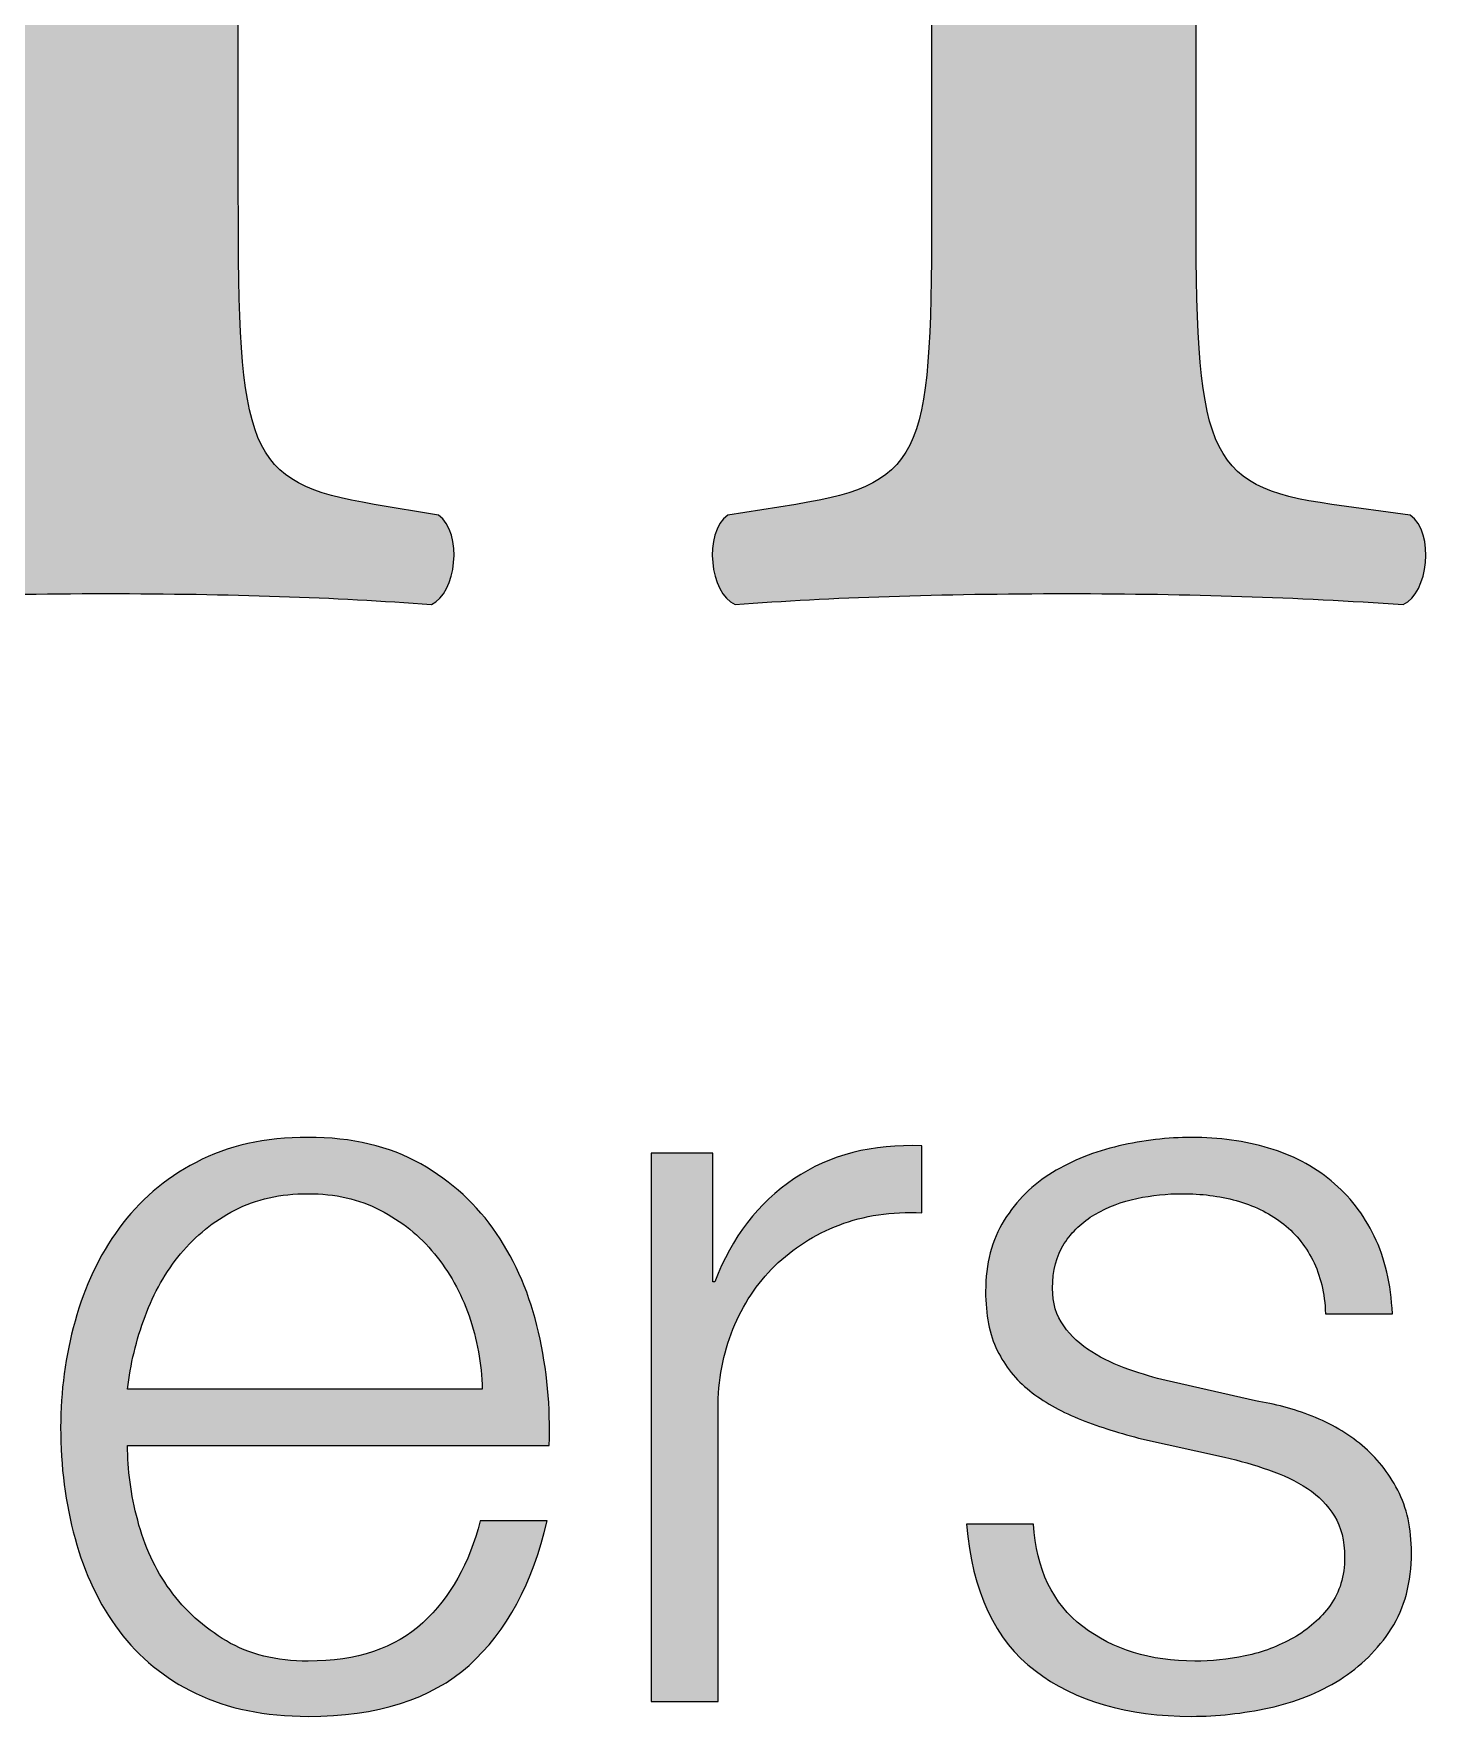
# Paper-space layout 'A0mask (portrait)' of a CAD drawing. Extents: x 0 to 810, y 0 to 1153.
# Drawn here: x 698.1 to 705.51, y 80.3 to 89.19 of the extents above; entities that cross this region are included whole.
import ezdxf
from ezdxf.enums import TextEntityAlignment as Align

# ---------------------------------------------------------------- set-up
doc = ezdxf.new("R2010")
doc.units = 0
doc.layers.get('0').update_dxf_attribs({"linetype": 'CONTINUOUS'})
doc.layers.get('Defpoints').update_dxf_attribs({"linetype": 'CONTINUOUS'})
doc.layers.add('JPP_Mask', color=7, linetype='CONTINUOUS')
doc.styles.add('JPP', font='arial.ttf')

# ---------------------------------------------------------------- blocks, each defined once
blk = doc.blocks.new('A0mask (portrait)')
at = {"true_color": 0x0081c6}
h = blk.add_hatch(color=142, dxfattribs=at)
edge = h.paths.add_edge_path()
edge.add_spline(control_points=[(699.4637, 92.3652), (699.7286, 92.7238), (700.3519, 93.026), (701.0698, 93.026)], knot_values=[20, 20, 20, 20, 21, 21, 21, 21], degree=3, periodic=0)
edge.add_spline(control_points=[(701.0698, 93.026), (702.3539, 93.026), (702.845, 92.2329), (702.845, 91.1566)], knot_values=[19, 19, 19, 19, 20, 20, 20, 20], degree=3, periodic=0)
edge.add_spline(control_points=[(702.845, 91.1566), (702.845, 91.1566), (702.845, 88.3424), (702.845, 88.3424), (702.845, 86.9827), (702.8261, 86.8123), (702.1271, 86.6996)], knot_values=[17, 17, 17, 17, 18, 18, 18, 19, 19, 19, 19], degree=3, periodic=0)
edge.add_spline(control_points=[(702.1271, 86.6996), (702.1271, 86.6996), (701.768, 86.6427), (701.768, 86.6427), (701.636, 86.548), (701.6738, 86.2278), (701.806, 86.1708)], knot_values=[15, 15, 15, 15, 16, 16, 16, 17, 17, 17, 17], degree=3, periodic=0)
edge.add_spline(control_points=[(701.806, 86.1708), (702.3162, 86.2081), (702.8826, 86.2278), (703.5623, 86.2278)], knot_values=[14, 14, 14, 14, 15, 15, 15, 15], degree=3, periodic=0)
edge.add_spline(control_points=[(703.5623, 86.2278), (704.2236, 86.2278), (704.7707, 86.2081), (705.3379, 86.1708)], knot_values=[13, 13, 13, 13, 14, 14, 14, 14], degree=3, periodic=0)
edge.add_spline(control_points=[(705.3379, 86.1708), (705.4699, 86.2278), (705.5077, 86.548), (705.3751, 86.6427)], knot_values=[12, 12, 12, 12, 13, 13, 13, 13], degree=3, periodic=0)
edge.add_spline(control_points=[(705.3751, 86.6427), (705.3751, 86.6427), (704.96, 86.6996), (704.96, 86.6996), (704.2797, 86.7937), (704.2426, 86.9827), (704.2426, 88.3424)], knot_values=[10, 10, 10, 10, 11, 11, 11, 12, 12, 12, 12], degree=3, periodic=0)
edge.add_spline(control_points=[(704.2426, 88.3424), (704.2426, 88.3424), (704.2426, 91.5907), (704.2426, 91.5907), (704.2426, 92.8563), (703.6003, 93.9331), (702.0325, 93.9331)], knot_values=[8, 8, 8, 8, 9, 9, 9, 10, 10, 10, 10], degree=3, periodic=0)
edge.add_spline(control_points=[(702.0325, 93.9331), (701.0698, 93.9331), (700.1817, 93.46), (699.3884, 92.9696)], knot_values=[7, 7, 7, 7, 8, 8, 8, 8], degree=3, periodic=0)
edge.add_spline(control_points=[(699.3884, 92.9696), (699.2565, 92.9696), (699.1806, 93.0642), (699.1806, 93.1771)], knot_values=[6, 6, 6, 6, 7, 7, 7, 7], degree=3, periodic=0)
edge.add_spline(control_points=[(699.1806, 93.1771), (699.1806, 93.3473), (699.1806, 93.6304), (699.2185, 94.0644)], knot_values=[5, 5, 5, 5, 6, 6, 6, 6], degree=3, periodic=0)
edge.add_spline(control_points=[(699.2185, 94.0644), (699.1806, 94.159), (699.0865, 94.1969), (699.0111, 94.1969)], knot_values=[4, 4, 4, 4, 5, 5, 5, 5], degree=3, periodic=0)
edge.add_spline(control_points=[(699.0111, 94.1969), (698.6332, 93.9138), (697.5568, 93.4229), (697.1222, 93.2712)], knot_values=[3, 3, 3, 3, 4, 4, 4, 4], degree=3, periodic=0)
edge.add_spline(control_points=[(697.1222, 93.2712), (697.028, 93.2148), (697.028, 93.0069), (697.1037, 92.9319)], knot_values=[2, 2, 2, 2, 3, 3, 3, 3], degree=3, periodic=0)
edge.add_spline(control_points=[(697.1037, 92.9319), (697.1037, 92.9319), (697.2731, 92.8185), (697.2731, 92.8185), (697.7831, 92.4786), (697.7831, 92.3845), (697.7831, 91.6476)], knot_values=[0, 0, 0, 0, 1, 1, 1, 2, 2, 2, 2], degree=3, periodic=0)
edge.add_spline(control_points=[(697.7831, 91.6476), (697.7831, 91.6476), (697.7831, 90.8213), (697.7831, 89.995)], knot_values=[31.5, 31.5, 31.5, 31.5, 32, 32, 32, 32], degree=3, periodic=0)
edge.add_spline(control_points=[(697.7831, 89.995), (697.7831, 89.1687), (697.7831, 88.3424), (697.7831, 88.3424), (697.7831, 86.9827), (697.7642, 86.7937), (697.0657, 86.6996)], knot_values=[30, 30, 30, 30, 30.5, 30.5, 30.5, 31.5, 31.5, 31.5, 31.5], degree=3, periodic=0)
edge.add_spline(control_points=[(697.0657, 86.6996), (697.0657, 86.6996), (696.6689, 86.6427), (696.6689, 86.6427), (696.5374, 86.548), (696.5747, 86.2278), (696.7069, 86.1708)], knot_values=[28, 28, 28, 28, 29, 29, 29, 30, 30, 30, 30], degree=3, periodic=0)
edge.add_spline(control_points=[(696.7069, 86.1708), (697.2357, 86.2081), (697.8027, 86.2278), (698.4821, 86.2278)], knot_values=[27, 27, 27, 27, 28, 28, 28, 28], degree=3, periodic=0)
edge.add_spline(control_points=[(698.4821, 86.2278), (699.1431, 86.2278), (699.6905, 86.2081), (700.2008, 86.1708)], knot_values=[26, 26, 26, 26, 27, 27, 27, 27], degree=3, periodic=0)
edge.add_spline(control_points=[(700.2008, 86.1708), (700.3328, 86.2278), (700.3708, 86.548), (700.2379, 86.6427)], knot_values=[25, 25, 25, 25, 26, 26, 26, 26], degree=3, periodic=0)
edge.add_spline(control_points=[(700.2379, 86.6427), (700.2379, 86.6427), (699.8986, 86.6996), (699.8986, 86.6996), (699.2185, 86.8123), (699.1806, 86.9827), (699.1806, 88.3424)], knot_values=[23, 23, 23, 23, 24, 24, 24, 25, 25, 25, 25], degree=3, periodic=0)
edge.add_spline(control_points=[(699.1806, 88.3424), (699.1806, 88.3424), (699.1806, 91.2322), (699.1806, 91.2322), (699.1806, 91.7801), (699.2185, 92.0439), (699.4637, 92.3652)], knot_values=[21, 21, 21, 21, 22, 22, 22, 23, 23, 23, 23], degree=3, periodic=0)
at = {"true_color": 0x004a91}
h = blk.add_hatch(color=154, dxfattribs=at)
edge = h.paths.add_edge_path()
edge.add_spline(control_points=[(698.595, 81.7266), (698.595, 81.7266), (700.8236, 81.7266), (700.8236, 81.7266), (700.8311, 81.9288), (700.8123, 82.128), (700.7676, 82.3244)], knot_values=[19, 19, 19, 19, 20, 20, 20, 21, 21, 21, 21], degree=3, periodic=0)
edge.add_spline(control_points=[(700.7676, 82.3244), (700.7226, 82.5209), (700.6486, 82.6948), (700.5456, 82.8466)], knot_values=[18, 18, 18, 18, 19, 19, 19, 19], degree=3, periodic=0)
edge.add_spline(control_points=[(700.5456, 82.8466), (700.4429, 82.998), (700.3089, 83.1205), (700.1445, 83.2143)], knot_values=[17, 17, 17, 17, 18, 18, 18, 18], degree=3, periodic=0)
edge.add_spline(control_points=[(700.1445, 83.2143), (699.9798, 83.3077), (699.7813, 83.3545), (699.5493, 83.3545)], knot_values=[16, 16, 16, 16, 17, 17, 17, 17], degree=3, periodic=0)
edge.add_spline(control_points=[(699.5493, 83.3545), (699.3212, 83.3545), (699.1237, 83.3105), (698.9573, 83.2225)], knot_values=[15, 15, 15, 15, 16, 16, 16, 16], degree=3, periodic=0)
edge.add_spline(control_points=[(698.9573, 83.2225), (698.7905, 83.1345), (698.6551, 83.0185), (698.5504, 82.8746)], knot_values=[14, 14, 14, 14, 15, 15, 15, 15], degree=3, periodic=0)
edge.add_spline(control_points=[(698.5504, 82.8746), (698.4453, 82.7303), (698.3679, 82.5666), (698.3174, 82.3834)], knot_values=[13, 13, 13, 13, 14, 14, 14, 14], degree=3, periodic=0)
edge.add_spline(control_points=[(698.3174, 82.3834), (698.2666, 82.1999), (698.2414, 82.013), (698.2414, 81.822)], knot_values=[12, 12, 12, 12, 13, 13, 13, 13], degree=3, periodic=0)
edge.add_spline(control_points=[(698.2414, 81.822), (698.2414, 81.616), (698.2666, 81.4206), (698.3174, 81.2354)], knot_values=[11, 11, 11, 11, 12, 12, 12, 12], degree=3, periodic=0)
edge.add_spline(control_points=[(698.3174, 81.2354), (698.3679, 81.0502), (698.4453, 80.8875), (698.5504, 80.747)], knot_values=[10, 10, 10, 10, 11, 11, 11, 11], degree=3, periodic=0)
edge.add_spline(control_points=[(698.5504, 80.747), (698.6551, 80.6068), (698.7905, 80.4963), (698.9573, 80.4158)], knot_values=[9, 9, 9, 9, 10, 10, 10, 10], degree=3, periodic=0)
edge.add_spline(control_points=[(698.9573, 80.4158), (699.1237, 80.3353), (699.3212, 80.2951), (699.5493, 80.2951)], knot_values=[8, 8, 8, 8, 9, 9, 9, 9], degree=3, periodic=0)
edge.add_spline(control_points=[(699.5493, 80.2951), (699.916, 80.2951), (700.1994, 80.3851), (700.4, 80.5645)], knot_values=[7, 7, 7, 7, 8, 8, 8, 8], degree=3, periodic=0)
edge.add_spline(control_points=[(700.4, 80.5645), (700.5998, 80.7443), (700.7376, 80.9987), (700.8123, 81.3282)], knot_values=[6, 6, 6, 6, 7, 7, 7, 7], degree=3, periodic=0)
edge.add_spline(control_points=[(700.8123, 81.3282), (700.8123, 81.3282), (700.4586, 81.3282), (700.4586, 81.3282), (700.4027, 81.1034), (700.3014, 80.924), (700.1558, 80.7893)], knot_values=[4, 4, 4, 4, 5, 5, 5, 6, 6, 6, 6], degree=3, periodic=0)
edge.add_spline(control_points=[(700.1558, 80.7893), (700.0098, 80.6546), (699.8075, 80.5871), (699.5493, 80.5871)], knot_values=[3, 3, 3, 3, 4, 4, 4, 4], degree=3, periodic=0)
edge.add_spline(control_points=[(699.5493, 80.5871), (699.3809, 80.5871), (699.2369, 80.6225), (699.1172, 80.6938)], knot_values=[2, 2, 2, 2, 3, 3, 3, 3], degree=3, periodic=0)
edge.add_spline(control_points=[(699.1172, 80.6938), (698.9975, 80.7647), (698.8982, 80.8544), (698.8198, 80.9632)], knot_values=[1, 1, 1, 1, 2, 2, 2, 2], degree=3, periodic=0)
edge.add_spline(control_points=[(698.8198, 80.9632), (698.741, 81.0717), (698.6841, 81.1941), (698.6486, 81.3309)], knot_values=[0, 0, 0, 0, 1, 1, 1, 1], degree=3, periodic=0)
edge.add_spline(control_points=[(698.6486, 81.3309), (698.6128, 81.4673), (698.595, 81.5993), (698.595, 81.7266)], knot_values=[21, 21, 21, 21, 22, 22, 22, 22], degree=3, periodic=0)
edge = h.paths.add_edge_path(flags=16)
edge.add_spline(control_points=[(700.4699, 82.024), (700.4699, 82.024), (698.595, 82.024), (698.595, 82.024), (698.61, 82.1549), (698.6407, 82.2832), (698.6878, 82.4087)], knot_values=[6, 6, 6, 6, 7, 7, 7, 8, 8, 8, 8], degree=3, periodic=0)
edge.add_spline(control_points=[(698.6878, 82.4087), (698.7345, 82.5339), (698.7973, 82.6444), (698.8757, 82.7399)], knot_values=[5, 5, 5, 5, 6, 6, 6, 6], degree=3, periodic=0)
edge.add_spline(control_points=[(698.8757, 82.7399), (698.9545, 82.8354), (699.0497, 82.9118), (699.1619, 82.9701)], knot_values=[4, 4, 4, 4, 5, 5, 5, 5], degree=3, periodic=0)
edge.add_spline(control_points=[(699.1619, 82.9701), (699.2744, 83.0281), (699.4034, 83.057), (699.5493, 83.057)], knot_values=[3, 3, 3, 3, 4, 4, 4, 4], degree=3, periodic=0)
edge.add_spline(control_points=[(699.5493, 83.057), (699.6916, 83.057), (699.8188, 83.0281), (699.931, 82.9701)], knot_values=[2, 2, 2, 2, 3, 3, 3, 3], degree=3, periodic=0)
edge.add_spline(control_points=[(699.931, 82.9701), (700.0432, 82.9118), (700.1387, 82.8354), (700.2175, 82.7399)], knot_values=[1, 1, 1, 1, 2, 2, 2, 2], degree=3, periodic=0)
edge.add_spline(control_points=[(700.2175, 82.7399), (700.2959, 82.6444), (700.3566, 82.5349), (700.4, 82.4114)], knot_values=[0, 0, 0, 0, 1, 1, 1, 1], degree=3, periodic=0)
edge.add_spline(control_points=[(700.4, 82.4114), (700.4429, 82.2879), (700.4661, 82.1587), (700.4699, 82.024)], knot_values=[8, 8, 8, 8, 9, 9, 9, 9], degree=3, periodic=0)
h = blk.add_hatch(color=154, dxfattribs=at)
edge = h.paths.add_edge_path()
edge.add_spline(control_points=[(701.7161, 81.6763), (701.7161, 81.821), (701.7161, 81.9175), (701.7161, 81.9175), (701.7161, 82.071), (701.7424, 82.2122), (701.7949, 82.3411)], knot_values=[8, 8, 8, 8, 8.250035, 8.250035, 8.250035, 9.250035, 9.250035, 9.250035, 9.250035], degree=3, periodic=0)
edge.add_spline(control_points=[(701.7949, 82.3411), (701.8471, 82.4704), (701.9211, 82.5816), (702.0166, 82.6754)], knot_values=[7, 7, 7, 7, 8, 8, 8, 8], degree=3, periodic=0)
edge.add_spline(control_points=[(702.0166, 82.6754), (702.1118, 82.7688), (702.225, 82.8408), (702.356, 82.8913), (702.4869, 82.9418), (702.6329, 82.9633), (702.7939, 82.9561)], knot_values=[5, 5, 5, 5, 6, 6, 6, 7, 7, 7, 7], degree=3, periodic=0)
edge.add_spline(control_points=[(702.7939, 82.9561), (702.7939, 82.9561), (702.7939, 83.3094), (702.7939, 83.3094), (702.5319, 83.3207), (702.3065, 83.2627), (702.1176, 83.1355), (701.9286, 83.0083), (701.7891, 82.8268), (701.6994, 82.5912)], knot_values=[2, 2, 2, 2, 3, 3, 3, 4, 4, 4, 5, 5, 5, 5], degree=3, periodic=0)
edge.add_spline(control_points=[(701.6994, 82.5912), (701.6994, 82.5912), (701.6882, 82.5912), (701.6882, 82.5912)], knot_values=[1.00001, 1.00001, 1.00001, 1.00001, 2, 2, 2, 2], degree=3, periodic=0)
edge.add_spline(control_points=[(701.6882, 82.5912), (701.6882, 82.5912), (701.6882, 82.7609), (701.6882, 82.9307)], knot_values=[0.5, 0.5, 0.5, 0.5, 1, 1, 1, 1], degree=3, periodic=0)
edge.add_spline(control_points=[(701.6882, 82.9307), (701.6882, 83.1004), (701.6882, 83.2702), (701.6882, 83.2702), (701.6882, 83.2702), (701.6678, 83.2702), (701.6372, 83.2702)], knot_values=[12.749965, 12.749965, 12.749965, 12.749965, 13.249965, 13.249965, 13.249965, 13.5, 13.5, 13.5, 13.5], degree=3, periodic=0)
edge.add_spline(control_points=[(701.6372, 83.2702), (701.6067, 83.2702), (701.566, 83.2702), (701.5253, 83.2702)], knot_values=[12.49997, 12.49997, 12.49997, 12.49997, 12.749965, 12.749965, 12.749965, 12.749965], degree=3, periodic=0)
edge.add_spline(control_points=[(701.5253, 83.2702), (701.5049, 83.2702), (701.4846, 83.2702), (701.4655, 83.2702)], knot_values=[12.374973, 12.374973, 12.374973, 12.374973, 12.49997, 12.49997, 12.49997, 12.49997], degree=3, periodic=0)
edge.add_spline(control_points=[(701.4655, 83.2702), (701.4464, 83.2702), (701.4286, 83.2702), (701.4133, 83.2702)], knot_values=[12.249975, 12.249975, 12.249975, 12.249975, 12.374973, 12.374973, 12.374973, 12.374973], degree=3, periodic=0)
edge.add_spline(control_points=[(701.4133, 83.2702), (701.4057, 83.2702), (701.3987, 83.2702), (701.3925, 83.2702)], knot_values=[12.187476, 12.187476, 12.187476, 12.187476, 12.249975, 12.249975, 12.249975, 12.249975], degree=3, periodic=0)
edge.add_spline(control_points=[(701.3925, 83.2702), (701.3863, 83.2702), (701.3809, 83.2702), (701.3764, 83.2702)], knot_values=[12.124977, 12.124977, 12.124977, 12.124977, 12.187476, 12.187476, 12.187476, 12.187476], degree=3, periodic=0)
edge.add_spline(control_points=[(701.3624, 83.2702), (701.3624, 83.2702), (701.3624, 83.2702), (701.3624, 83.2702), (701.3624, 83.2702), (701.3624, 83.2702), (701.3624, 83.2702)], knot_values=[11.99998, 11.99998, 11.99998, 11.99998, 12.001425, 12.001425, 12.001425, 12.001445, 12.001445, 12.001445, 12.001445], degree=3, periodic=0)
edge.add_spline(control_points=[(701.3624, 83.2702), (701.3624, 83.2702), (701.3624, 82.5461), (701.3624, 81.822)], knot_values=[11.49999, 11.49999, 11.49999, 11.49999, 11.99998, 11.99998, 11.99998, 11.99998], degree=3, periodic=0)
edge.add_spline(control_points=[(701.3624, 81.822), (701.3624, 81.0979), (701.3624, 80.3739), (701.3624, 80.3739), (701.3624, 80.3739), (701.3624, 80.3739), (701.3624, 80.3739)], knot_values=[10.999023, 10.999023, 10.999023, 10.999023, 11.499013, 11.499013, 11.499013, 11.49999, 11.49999, 11.49999, 11.49999], degree=3, periodic=0)
edge.add_spline(control_points=[(701.3712, 80.3739), (701.3731, 80.3739), (701.3752, 80.3739), (701.3776, 80.3739)], knot_values=[10.875002, 10.875002, 10.875002, 10.875002, 10.906252, 10.906252, 10.906252, 10.906252], degree=3, periodic=0)
edge.add_spline(control_points=[(701.3776, 80.3739), (701.3825, 80.3739), (701.3883, 80.3739), (701.3951, 80.3739)], knot_values=[10.812504, 10.812504, 10.812504, 10.812504, 10.875002, 10.875002, 10.875002, 10.875002], degree=3, periodic=0)
edge.add_spline(control_points=[(701.3951, 80.3739), (701.4018, 80.3739), (701.4094, 80.3739), (701.4177, 80.3739)], knot_values=[10.750005, 10.750005, 10.750005, 10.750005, 10.812504, 10.812504, 10.812504, 10.812504], degree=3, periodic=0)
edge.add_spline(control_points=[(701.4177, 80.3739), (701.4343, 80.3739), (701.4536, 80.3739), (701.4743, 80.3739)], knot_values=[10.625008, 10.625008, 10.625008, 10.625008, 10.750005, 10.750005, 10.750005, 10.750005], degree=3, periodic=0)
edge.add_spline(control_points=[(701.4743, 80.3739), (701.4951, 80.3739), (701.5172, 80.3739), (701.5393, 80.3739)], knot_values=[10.50001, 10.50001, 10.50001, 10.50001, 10.625008, 10.625008, 10.625008, 10.625008], degree=3, periodic=0)
edge.add_spline(control_points=[(701.5393, 80.3739), (701.5835, 80.3739), (701.6277, 80.3739), (701.6609, 80.3739)], knot_values=[10.250015, 10.250015, 10.250015, 10.250015, 10.50001, 10.50001, 10.50001, 10.50001], degree=3, periodic=0)
edge.add_spline(control_points=[(701.6609, 80.3739), (701.694, 80.3739), (701.7161, 80.3739), (701.7161, 80.3739), (701.7161, 80.3739), (701.7161, 80.3739), (701.7161, 80.3739)], knot_values=[9.999532, 9.999532, 9.999532, 9.999532, 10.249547, 10.249547, 10.249547, 10.250015, 10.250015, 10.250015, 10.250015], degree=3, periodic=0)
edge.add_spline(control_points=[(701.7161, 80.3837), (701.7161, 80.3859), (701.7161, 80.3884), (701.7161, 80.3912)], knot_values=[9.937521, 9.937521, 9.937521, 9.937521, 9.953146, 9.953146, 9.953146, 9.953146], degree=3, periodic=0)
edge.add_spline(control_points=[(701.7161, 80.3912), (701.7161, 80.3969), (701.7161, 80.4038), (701.7161, 80.412)], knot_values=[9.906272, 9.906272, 9.906272, 9.906272, 9.937521, 9.937521, 9.937521, 9.937521], degree=3, periodic=0)
edge.add_spline(control_points=[(701.7161, 80.412), (701.7161, 80.4202), (701.7161, 80.4296), (701.7161, 80.4402)], knot_values=[9.875022, 9.875022, 9.875022, 9.875022, 9.906272, 9.906272, 9.906272, 9.906272], degree=3, periodic=0)
edge.add_spline(control_points=[(701.7161, 80.4402), (701.7161, 80.4613), (701.7161, 80.4869), (701.7161, 80.5163)], knot_values=[9.812524, 9.812524, 9.812524, 9.812524, 9.875022, 9.875022, 9.875022, 9.875022], degree=3, periodic=0)
edge.add_spline(control_points=[(701.7161, 80.5163), (701.7161, 80.5457), (701.7161, 80.5789), (701.7161, 80.615)], knot_values=[9.750025, 9.750025, 9.750025, 9.750025, 9.812524, 9.812524, 9.812524, 9.812524], degree=3, periodic=0)
edge.add_spline(control_points=[(701.7161, 80.615), (701.7161, 80.6874), (701.7161, 80.7718), (701.7161, 80.8623)], knot_values=[9.625027, 9.625027, 9.625027, 9.625027, 9.750025, 9.750025, 9.750025, 9.750025], degree=3, periodic=0)
edge.add_spline(control_points=[(701.7161, 80.8623), (701.7161, 80.9527), (701.7161, 81.0492), (701.7161, 81.1456)], knot_values=[9.50003, 9.50003, 9.50003, 9.50003, 9.625027, 9.625027, 9.625027, 9.625027], degree=3, periodic=0)
edge.add_spline(control_points=[(701.7161, 81.1456), (701.7161, 81.3386), (701.7161, 81.5316), (701.7161, 81.6763)], knot_values=[9.250035, 9.250035, 9.250035, 9.250035, 9.50003, 9.50003, 9.50003, 9.50003], degree=3, periodic=0)
h = blk.add_hatch(color=154, dxfattribs=at)
edge = h.paths.add_edge_path()
edge.add_spline(control_points=[(705.1206, 81.7266), (705.0439, 81.7903), (704.9559, 81.8418), (704.8566, 81.8811), (704.7574, 81.9203), (704.6575, 81.9472), (704.5565, 81.9622)], knot_values=[12, 12, 12, 12, 13, 13, 13, 14, 14, 14, 14], degree=3, periodic=0)
edge.add_spline(control_points=[(704.5565, 81.9622), (704.5565, 81.9622), (704.0848, 82.069), (704.0848, 82.069), (704.0248, 82.084), (703.9593, 82.1034), (703.8884, 82.128)], knot_values=[10, 10, 10, 10, 11, 11, 11, 12, 12, 12, 12], degree=3, periodic=0)
edge.add_spline(control_points=[(703.8884, 82.128), (703.8174, 82.1522), (703.7516, 82.1832), (703.6919, 82.2204)], knot_values=[9, 9, 9, 9, 10, 10, 10, 10], degree=3, periodic=0)
edge.add_spline(control_points=[(703.6919, 82.2204), (703.6319, 82.2579), (703.5824, 82.304), (703.5432, 82.3582), (703.504, 82.4124), (703.4842, 82.4789), (703.4842, 82.5574)], knot_values=[7, 7, 7, 7, 8, 8, 8, 9, 9, 9, 9], degree=3, periodic=0)
edge.add_spline(control_points=[(703.4842, 82.5574), (703.4842, 82.6508), (703.5047, 82.7296), (703.5459, 82.7931)], knot_values=[6, 6, 6, 6, 7, 7, 7, 7], degree=3, periodic=0)
edge.add_spline(control_points=[(703.5459, 82.7931), (703.5872, 82.8568), (703.6414, 82.9083), (703.7086, 82.9476)], knot_values=[5, 5, 5, 5, 6, 6, 6, 6], degree=3, periodic=0)
edge.add_spline(control_points=[(703.7086, 82.9476), (703.7762, 82.9868), (703.8498, 83.0148), (703.9303, 83.0318)], knot_values=[4, 4, 4, 4, 5, 5, 5, 5], degree=3, periodic=0)
edge.add_spline(control_points=[(703.9303, 83.0318), (704.0108, 83.0485), (704.0906, 83.057), (704.1691, 83.057)], knot_values=[3, 3, 3, 3, 4, 4, 4, 4], degree=3, periodic=0)
edge.add_spline(control_points=[(704.1691, 83.057), (704.27, 83.057), (704.3655, 83.0448), (704.4552, 83.0206)], knot_values=[2, 2, 2, 2, 3, 3, 3, 3], degree=3, periodic=0)
edge.add_spline(control_points=[(704.4552, 83.0206), (704.5453, 82.996), (704.6247, 82.9578), (704.694, 82.9053)], knot_values=[1, 1, 1, 1, 2, 2, 2, 2], degree=3, periodic=0)
edge.add_spline(control_points=[(704.694, 82.9053), (704.7632, 82.8531), (704.8181, 82.7866), (704.8594, 82.7061)], knot_values=[0, 0, 0, 0, 1, 1, 1, 1], degree=3, periodic=0)
edge.add_spline(control_points=[(704.8594, 82.7061), (704.9006, 82.6256), (704.9232, 82.5311), (704.9269, 82.4227)], knot_values=[47, 47, 47, 47, 48, 48, 48, 48], degree=3, periodic=0)
edge.add_spline(control_points=[(704.9269, 82.4227), (704.9269, 82.4227), (705.2806, 82.4227), (705.2806, 82.4227), (705.2731, 82.5799), (705.241, 82.7163), (705.1851, 82.8323)], knot_values=[45, 45, 45, 45, 46, 46, 46, 47, 47, 47, 47], degree=3, periodic=0)
edge.add_spline(control_points=[(705.1851, 82.8323), (705.1288, 82.9482), (705.0531, 83.0458), (704.9576, 83.1242)], knot_values=[44, 44, 44, 44, 45, 45, 45, 45], degree=3, periodic=0)
edge.add_spline(control_points=[(704.9576, 83.1242), (704.8624, 83.203), (704.7519, 83.261), (704.6264, 83.2982)], knot_values=[43, 43, 43, 43, 44, 44, 44, 44], degree=3, periodic=0)
edge.add_spline(control_points=[(704.6264, 83.2982), (704.5013, 83.3357), (704.3655, 83.3545), (704.2195, 83.3545)], knot_values=[42, 42, 42, 42, 43, 43, 43, 43], degree=3, periodic=0)
edge.add_spline(control_points=[(704.2195, 83.3545), (704.0923, 83.3545), (703.9641, 83.3394), (703.8352, 83.3094)], knot_values=[41, 41, 41, 41, 42, 42, 42, 42], degree=3, periodic=0)
edge.add_spline(control_points=[(703.8352, 83.3094), (703.7059, 83.2794), (703.5889, 83.2327), (703.4842, 83.1693)], knot_values=[40, 40, 40, 40, 41, 41, 41, 41], degree=3, periodic=0)
edge.add_spline(control_points=[(703.4842, 83.1693), (703.3795, 83.1055), (703.2942, 83.0212), (703.2287, 82.9165), (703.1633, 82.8118), (703.1305, 82.6866), (703.1305, 82.5407)], knot_values=[38, 38, 38, 38, 39, 39, 39, 40, 40, 40, 40], degree=3, periodic=0)
edge.add_spline(control_points=[(703.1305, 82.5407), (703.1305, 82.4172), (703.151, 82.3132), (703.1923, 82.2289), (703.2335, 82.1447), (703.2905, 82.0738), (703.3635, 82.0158), (703.4365, 81.9578), (703.5217, 81.909), (703.6189, 81.8698), (703.7161, 81.8306), (703.8229, 81.7958), (703.9388, 81.7658)], knot_values=[34, 34, 34, 34, 35, 35, 35, 36, 36, 36, 37, 37, 37, 38, 38, 38, 38], degree=3, periodic=0)
edge.add_spline(control_points=[(703.9388, 81.7658), (703.9388, 81.7658), (704.3935, 81.6648), (704.3935, 81.6648), (704.4723, 81.6461), (704.5497, 81.6235), (704.6264, 81.5976)], knot_values=[32, 32, 32, 32, 33, 33, 33, 34, 34, 34, 34], degree=3, periodic=0)
edge.add_spline(control_points=[(704.6264, 81.5976), (704.7032, 81.5714), (704.7714, 81.5386), (704.8314, 81.4994)], knot_values=[31, 31, 31, 31, 32, 32, 32, 32], degree=3, periodic=0)
edge.add_spline(control_points=[(704.8314, 81.4994), (704.8911, 81.4598), (704.9388, 81.4114), (704.9747, 81.3534)], knot_values=[30, 30, 30, 30, 31, 31, 31, 31], degree=3, periodic=0)
edge.add_spline(control_points=[(704.9747, 81.3534), (705.0101, 81.2951), (705.0279, 81.2231), (705.0279, 81.1372)], knot_values=[29, 29, 29, 29, 30, 30, 30, 30], degree=3, periodic=0)
edge.add_spline(control_points=[(705.0279, 81.1372), (705.0279, 81.0362), (705.0026, 80.951), (704.9521, 80.8817), (704.9017, 80.8125), (704.8369, 80.7555), (704.7584, 80.7105)], knot_values=[27, 27, 27, 27, 28, 28, 28, 29, 29, 29, 29], degree=3, periodic=0)
edge.add_spline(control_points=[(704.7584, 80.7105), (704.68, 80.6658), (704.5947, 80.6338), (704.503, 80.615), (704.4112, 80.5963), (704.3225, 80.5871), (704.2362, 80.5871)], knot_values=[25, 25, 25, 25, 26, 26, 26, 27, 27, 27, 27], degree=3, periodic=0)
edge.add_spline(control_points=[(704.2362, 80.5871), (704.0006, 80.5871), (703.8031, 80.6478), (703.6442, 80.7695)], knot_values=[24, 24, 24, 24, 25, 25, 25, 25], degree=3, periodic=0)
edge.add_spline(control_points=[(703.6442, 80.7695), (703.4852, 80.8909), (703.3983, 81.0717), (703.3832, 81.3111)], knot_values=[23, 23, 23, 23, 24, 24, 24, 24], degree=3, periodic=0)
edge.add_spline(control_points=[(703.3832, 81.3111), (703.3832, 81.3111), (703.0296, 81.3111), (703.0296, 81.3111), (703.0596, 80.9557), (703.18, 80.6976), (703.3918, 80.5366)], knot_values=[21, 21, 21, 21, 22, 22, 22, 23, 23, 23, 23], degree=3, periodic=0)
edge.add_spline(control_points=[(703.3918, 80.5366), (703.6029, 80.3756), (703.8792, 80.2951), (704.2195, 80.2951)], knot_values=[20, 20, 20, 20, 21, 21, 21, 21], degree=3, periodic=0)
edge.add_spline(control_points=[(704.2195, 80.2951), (704.3543, 80.2951), (704.4907, 80.3101), (704.6295, 80.3401)], knot_values=[19, 19, 19, 19, 20, 20, 20, 20], degree=3, periodic=0)
edge.add_spline(control_points=[(704.6295, 80.3401), (704.7676, 80.3701), (704.8921, 80.4196), (705.0026, 80.4888), (705.1131, 80.5581), (705.2039, 80.6478), (705.2748, 80.7583)], knot_values=[17, 17, 17, 17, 18, 18, 18, 19, 19, 19, 19], degree=3, periodic=0)
edge.add_spline(control_points=[(705.2748, 80.7583), (705.3461, 80.8688), (705.3815, 81.0025), (705.3815, 81.1597)], knot_values=[16, 16, 16, 16, 17, 17, 17, 17], degree=3, periodic=0)
edge.add_spline(control_points=[(705.3815, 81.1597), (705.3815, 81.2869), (705.357, 81.3974), (705.3086, 81.4909)], knot_values=[15, 15, 15, 15, 16, 16, 16, 16], degree=3, periodic=0)
edge.add_spline(control_points=[(705.3086, 81.4909), (705.2598, 81.5843), (705.197, 81.6628), (705.1206, 81.7266)], knot_values=[14, 14, 14, 14, 15, 15, 15, 15], degree=3, periodic=0)
at = {"layer": 'Defpoints', "color": 142, "true_color": 0x0081c6}
blk.add_open_spline([(697.7831, 91.6476), (697.7831, 92.3845), (697.7831, 92.4786), (697.2731, 92.8185), (697.2731, 92.8185), (697.1037, 92.9319), (697.1037, 92.9319), (697.028, 93.0069), (697.028, 93.2148), (697.1222, 93.2712), (697.5568, 93.4229), (698.6332, 93.9138), (699.0111, 94.1969), (699.0865, 94.1969), (699.1806, 94.159), (699.2185, 94.0644), (699.1806, 93.6304), (699.1806, 93.3473), (699.1806, 93.1771), (699.1806, 93.0642), (699.2565, 92.9696), (699.3884, 92.9696), (700.1817, 93.46), (701.0698, 93.9331), (702.0325, 93.9331), (703.6003, 93.9331), (704.2426, 92.8563), (704.2426, 91.5907), (704.2426, 91.5907), (704.2426, 88.3424), (704.2426, 88.3424), (704.2426, 86.9827), (704.2797, 86.7937), (704.96, 86.6996), (704.96, 86.6996), (705.3751, 86.6427), (705.3751, 86.6427), (705.5077, 86.548), (705.4699, 86.2278), (705.3379, 86.1708), (704.7707, 86.2081), (704.2236, 86.2278), (703.5623, 86.2278), (702.8826, 86.2278), (702.3162, 86.2081), (701.806, 86.1708), (701.6738, 86.2278), (701.636, 86.548), (701.768, 86.6427), (701.768, 86.6427), (702.1271, 86.6996), (702.1271, 86.6996), (702.8261, 86.8123), (702.845, 86.9827), (702.845, 88.3424), (702.845, 88.3424), (702.845, 91.1566), (702.845, 91.1566), (702.845, 92.2329), (702.3539, 93.026), (701.0698, 93.026), (700.3519, 93.026), (699.7286, 92.7238), (699.4637, 92.3652), (699.2185, 92.0439), (699.1806, 91.7801), (699.1806, 91.2322), (699.1806, 91.2322), (699.1806, 88.3424), (699.1806, 88.3424), (699.1806, 86.9827), (699.2185, 86.8123), (699.8986, 86.6996), (699.8986, 86.6996), (700.2379, 86.6427), (700.2379, 86.6427), (700.3708, 86.548), (700.3328, 86.2278), (700.2008, 86.1708), (699.6905, 86.2081), (699.1431, 86.2278), (698.4821, 86.2278), (697.8027, 86.2278), (697.2357, 86.2081), (696.7069, 86.1708), (696.5747, 86.2278), (696.5374, 86.548), (696.6689, 86.6427), (696.6689, 86.6427), (697.0657, 86.6996), (697.0657, 86.6996), (697.7642, 86.7937), (697.7831, 86.9827), (697.7831, 88.3424), (697.7831, 88.3424), (697.7831, 91.6476), (697.7831, 91.6476)], degree=3, knots=[0, 0, 0, 0, 1, 1, 1, 2, 2, 2, 3, 3, 3, 4, 4, 4, 5, 5, 5, 6, 6, 6, 7, 7, 7, 8, 8, 8, 9, 9, 9, 10, 10, 10, 11, 11, 11, 12, 12, 12, 13, 13, 13, 14, 14, 14, 15, 15, 15, 16, 16, 16, 17, 17, 17, 18, 18, 18, 19, 19, 19, 20, 20, 20, 21, 21, 21, 22, 22, 22, 23, 23, 23, 24, 24, 24, 25, 25, 25, 26, 26, 26, 27, 27, 27, 28, 28, 28, 29, 29, 29, 30, 30, 30, 31, 31, 31, 32, 32, 32, 32], dxfattribs=at)
at = {"layer": 'Defpoints', "color": 154, "true_color": 0x004a91}
for points, knots in [([(698.6486, 81.3309), (698.6841, 81.1941), (698.741, 81.0717), (698.8198, 80.9632), (698.8982, 80.8544), (698.9975, 80.7647), (699.1172, 80.6938), (699.2369, 80.6225), (699.3809, 80.5871), (699.5493, 80.5871), (699.8075, 80.5871), (700.0098, 80.6546), (700.1558, 80.7893), (700.3014, 80.924), (700.4027, 81.1034), (700.4586, 81.3282), (700.4586, 81.3282), (700.8123, 81.3282), (700.8123, 81.3282), (700.7376, 80.9987), (700.5998, 80.7443), (700.4, 80.5645), (700.1994, 80.3851), (699.916, 80.2951), (699.5493, 80.2951), (699.3212, 80.2951), (699.1237, 80.3353), (698.9573, 80.4158), (698.7905, 80.4963), (698.6551, 80.6068), (698.5504, 80.747), (698.4453, 80.8875), (698.3679, 81.0502), (698.3174, 81.2354), (698.2666, 81.4206), (698.2414, 81.616), (698.2414, 81.822), (698.2414, 82.013), (698.2666, 82.1999), (698.3174, 82.3834), (698.3679, 82.5666), (698.4453, 82.7303), (698.5504, 82.8746), (698.6551, 83.0185), (698.7905, 83.1345), (698.9573, 83.2225), (699.1237, 83.3105), (699.3212, 83.3545), (699.5493, 83.3545), (699.7813, 83.3545), (699.9798, 83.3077), (700.1445, 83.2143), (700.3089, 83.1205), (700.4429, 82.998), (700.5456, 82.8466), (700.6486, 82.6948), (700.7226, 82.5209), (700.7676, 82.3244), (700.8123, 82.128), (700.8311, 81.9288), (700.8236, 81.7266), (700.8236, 81.7266), (698.595, 81.7266), (698.595, 81.7266), (698.595, 81.5993), (698.6128, 81.4673), (698.6486, 81.3309)], [0, 0, 0, 0, 1, 1, 1, 2, 2, 2, 3, 3, 3, 4, 4, 4, 5, 5, 5, 6, 6, 6, 7, 7, 7, 8, 8, 8, 9, 9, 9, 10, 10, 10, 11, 11, 11, 12, 12, 12, 13, 13, 13, 14, 14, 14, 15, 15, 15, 16, 16, 16, 17, 17, 17, 18, 18, 18, 19, 19, 19, 20, 20, 20, 21, 21, 21, 22, 22, 22, 22]), ([(701.6882, 83.2702), (701.6882, 83.2702), (701.6882, 82.5912), (701.6882, 82.5912), (701.6882, 82.5912), (701.6994, 82.5912), (701.6994, 82.5912), (701.7891, 82.8268), (701.9286, 83.0083), (702.1176, 83.1355), (702.3065, 83.2627), (702.5319, 83.3207), (702.7939, 83.3094), (702.7939, 83.3094), (702.7939, 82.9561), (702.7939, 82.9561), (702.6329, 82.9633), (702.4869, 82.9418), (702.356, 82.8913), (702.225, 82.8408), (702.1118, 82.7688), (702.0166, 82.6754), (701.9211, 82.5816), (701.8471, 82.4704), (701.7949, 82.3411), (701.7424, 82.2122), (701.7161, 82.071), (701.7161, 81.9175), (701.7161, 81.9175), (701.7161, 80.3739), (701.7161, 80.3739), (701.7161, 80.3739), (701.3624, 80.3739), (701.3624, 80.3739), (701.3624, 80.3739), (701.3624, 83.2702), (701.3624, 83.2702), (701.3624, 83.2702), (701.6882, 83.2702), (701.6882, 83.2702)], [0, 0, 0, 0, 1, 1, 1, 2, 2, 2, 3, 3, 3, 4, 4, 4, 5, 5, 5, 6, 6, 6, 7, 7, 7, 8, 8, 8, 9, 9, 9, 10, 10, 10, 11, 11, 11, 12, 12, 12, 13, 13, 13, 13]), ([(704.8594, 82.7061), (704.8181, 82.7866), (704.7632, 82.8531), (704.694, 82.9053), (704.6247, 82.9578), (704.5453, 82.996), (704.4552, 83.0206), (704.3655, 83.0448), (704.27, 83.057), (704.1691, 83.057), (704.0906, 83.057), (704.0108, 83.0485), (703.9303, 83.0318), (703.8498, 83.0148), (703.7762, 82.9868), (703.7086, 82.9476), (703.6414, 82.9083), (703.5872, 82.8568), (703.5459, 82.7931), (703.5047, 82.7296), (703.4842, 82.6508), (703.4842, 82.5574), (703.4842, 82.4789), (703.504, 82.4124), (703.5432, 82.3582), (703.5824, 82.304), (703.6319, 82.2579), (703.6919, 82.2204), (703.7516, 82.1832), (703.8174, 82.1522), (703.8884, 82.128), (703.9593, 82.1034), (704.0248, 82.084), (704.0848, 82.069), (704.0848, 82.069), (704.5565, 81.9622), (704.5565, 81.9622), (704.6575, 81.9472), (704.7574, 81.9203), (704.8566, 81.8811), (704.9559, 81.8418), (705.0439, 81.7903), (705.1206, 81.7266), (705.197, 81.6628), (705.2598, 81.5843), (705.3086, 81.4909), (705.357, 81.3974), (705.3815, 81.2869), (705.3815, 81.1597), (705.3815, 81.0025), (705.3461, 80.8688), (705.2748, 80.7583), (705.2039, 80.6478), (705.1131, 80.5581), (705.0026, 80.4888), (704.8921, 80.4196), (704.7676, 80.3701), (704.6295, 80.3401), (704.4907, 80.3101), (704.3543, 80.2951), (704.2195, 80.2951), (703.8792, 80.2951), (703.6029, 80.3756), (703.3918, 80.5366), (703.18, 80.6976), (703.0596, 80.9557), (703.0296, 81.3111), (703.0296, 81.3111), (703.3832, 81.3111), (703.3832, 81.3111), (703.3983, 81.0717), (703.4852, 80.8909), (703.6442, 80.7695), (703.8031, 80.6478), (704.0006, 80.5871), (704.2362, 80.5871), (704.3225, 80.5871), (704.4112, 80.5963), (704.503, 80.615), (704.5947, 80.6338), (704.68, 80.6658), (704.7584, 80.7105), (704.8369, 80.7555), (704.9017, 80.8125), (704.9521, 80.8817), (705.0026, 80.951), (705.0279, 81.0362), (705.0279, 81.1372), (705.0279, 81.2231), (705.0101, 81.2951), (704.9747, 81.3534), (704.9388, 81.4114), (704.8911, 81.4598), (704.8314, 81.4994), (704.7714, 81.5386), (704.7032, 81.5714), (704.6264, 81.5976), (704.5497, 81.6235), (704.4723, 81.6461), (704.3935, 81.6648), (704.3935, 81.6648), (703.9388, 81.7658), (703.9388, 81.7658), (703.8229, 81.7958), (703.7161, 81.8306), (703.6189, 81.8698), (703.5217, 81.909), (703.4365, 81.9578), (703.3635, 82.0158), (703.2905, 82.0738), (703.2335, 82.1447), (703.1923, 82.2289), (703.151, 82.3132), (703.1305, 82.4172), (703.1305, 82.5407), (703.1305, 82.6866), (703.1633, 82.8118), (703.2287, 82.9165), (703.2942, 83.0212), (703.3795, 83.1055), (703.4842, 83.1693), (703.5889, 83.2327), (703.7059, 83.2794), (703.8352, 83.3094), (703.9641, 83.3394), (704.0923, 83.3545), (704.2195, 83.3545), (704.3655, 83.3545), (704.5013, 83.3357), (704.6264, 83.2982), (704.7519, 83.261), (704.8624, 83.203), (704.9576, 83.1242), (705.0531, 83.0458), (705.1288, 82.9482), (705.1851, 82.8323), (705.241, 82.7163), (705.2731, 82.5799), (705.2806, 82.4227), (705.2806, 82.4227), (704.9269, 82.4227), (704.9269, 82.4227), (704.9232, 82.5311), (704.9006, 82.6256), (704.8594, 82.7061)], [0, 0, 0, 0, 1, 1, 1, 2, 2, 2, 3, 3, 3, 4, 4, 4, 5, 5, 5, 6, 6, 6, 7, 7, 7, 8, 8, 8, 9, 9, 9, 10, 10, 10, 11, 11, 11, 12, 12, 12, 13, 13, 13, 14, 14, 14, 15, 15, 15, 16, 16, 16, 17, 17, 17, 18, 18, 18, 19, 19, 19, 20, 20, 20, 21, 21, 21, 22, 22, 22, 23, 23, 23, 24, 24, 24, 25, 25, 25, 26, 26, 26, 27, 27, 27, 28, 28, 28, 29, 29, 29, 30, 30, 30, 31, 31, 31, 32, 32, 32, 33, 33, 33, 34, 34, 34, 35, 35, 35, 36, 36, 36, 37, 37, 37, 38, 38, 38, 39, 39, 39, 40, 40, 40, 41, 41, 41, 42, 42, 42, 43, 43, 43, 44, 44, 44, 45, 45, 45, 46, 46, 46, 47, 47, 47, 48, 48, 48, 48]), ([(700.4, 82.4114), (700.3566, 82.5349), (700.2959, 82.6444), (700.2175, 82.7399), (700.1387, 82.8354), (700.0432, 82.9118), (699.931, 82.9701), (699.8188, 83.0281), (699.6916, 83.057), (699.5493, 83.057), (699.4034, 83.057), (699.2744, 83.0281), (699.1619, 82.9701), (699.0497, 82.9118), (698.9545, 82.8354), (698.8757, 82.7399), (698.7973, 82.6444), (698.7345, 82.5339), (698.6878, 82.4087), (698.6407, 82.2832), (698.61, 82.1549), (698.595, 82.024), (698.595, 82.024), (700.4699, 82.024), (700.4699, 82.024), (700.4661, 82.1587), (700.4429, 82.2879), (700.4, 82.4114)], [0, 0, 0, 0, 1, 1, 1, 2, 2, 2, 3, 3, 3, 4, 4, 4, 5, 5, 5, 6, 6, 6, 7, 7, 7, 8, 8, 8, 9, 9, 9, 9])]:
    blk.add_open_spline(points, degree=3, knots=knots, dxfattribs=at)
at = {"color": 7, "style": 'JPP'}
for tag, p in [('Client', (743, 115)), ('Project1', (743, 90)), ('Project2', (743, 82.5)), ('Project3', (743, 75)), ('Title1', (743, 57.5)), ('Title2', (743, 50)), ('Title3', (743, 42.5)), ('Status', (635, 7.5))]:
    blk.add_attdef(tag, text='', height=3.5, dxfattribs=at).set_placement(p, align=Align.MIDDLE_LEFT)
at = {"color": 2, "style": 'JPP'}
for tag, p in [('Scale', (662.5, 25)), ('Checked', (752.5, 25)), ('Drawn', (707.5, 25)), ('Date', (797.5, 25))]:
    blk.add_attdef(tag, text='', height=2, dxfattribs=at).set_placement(p, align=Align.MIDDLE_CENTER)
at = {"color": 6, "style": 'JPP'}
for tag, p in [('Ref', (725, 7.5)), ('DrgNo.', (767, 7.5))]:
    blk.add_attdef(tag, text='', height=4, dxfattribs=at).set_placement(p, align=Align.MIDDLE_LEFT)
blk.add_attdef('Rev', text='', height=4, dxfattribs=at).set_placement((801.2747, 7.5), align=Align.MIDDLE_CENTER)

psp = doc.layouts.new('A0mask (portrait)')

# ---------------------------------------------------------------- block references
at = {"layer": 'JPP_Mask'}
psp.add_blockref('A0mask (portrait)', (0, 0), dxfattribs=at)

doc.saveas('drawing.dxf')
